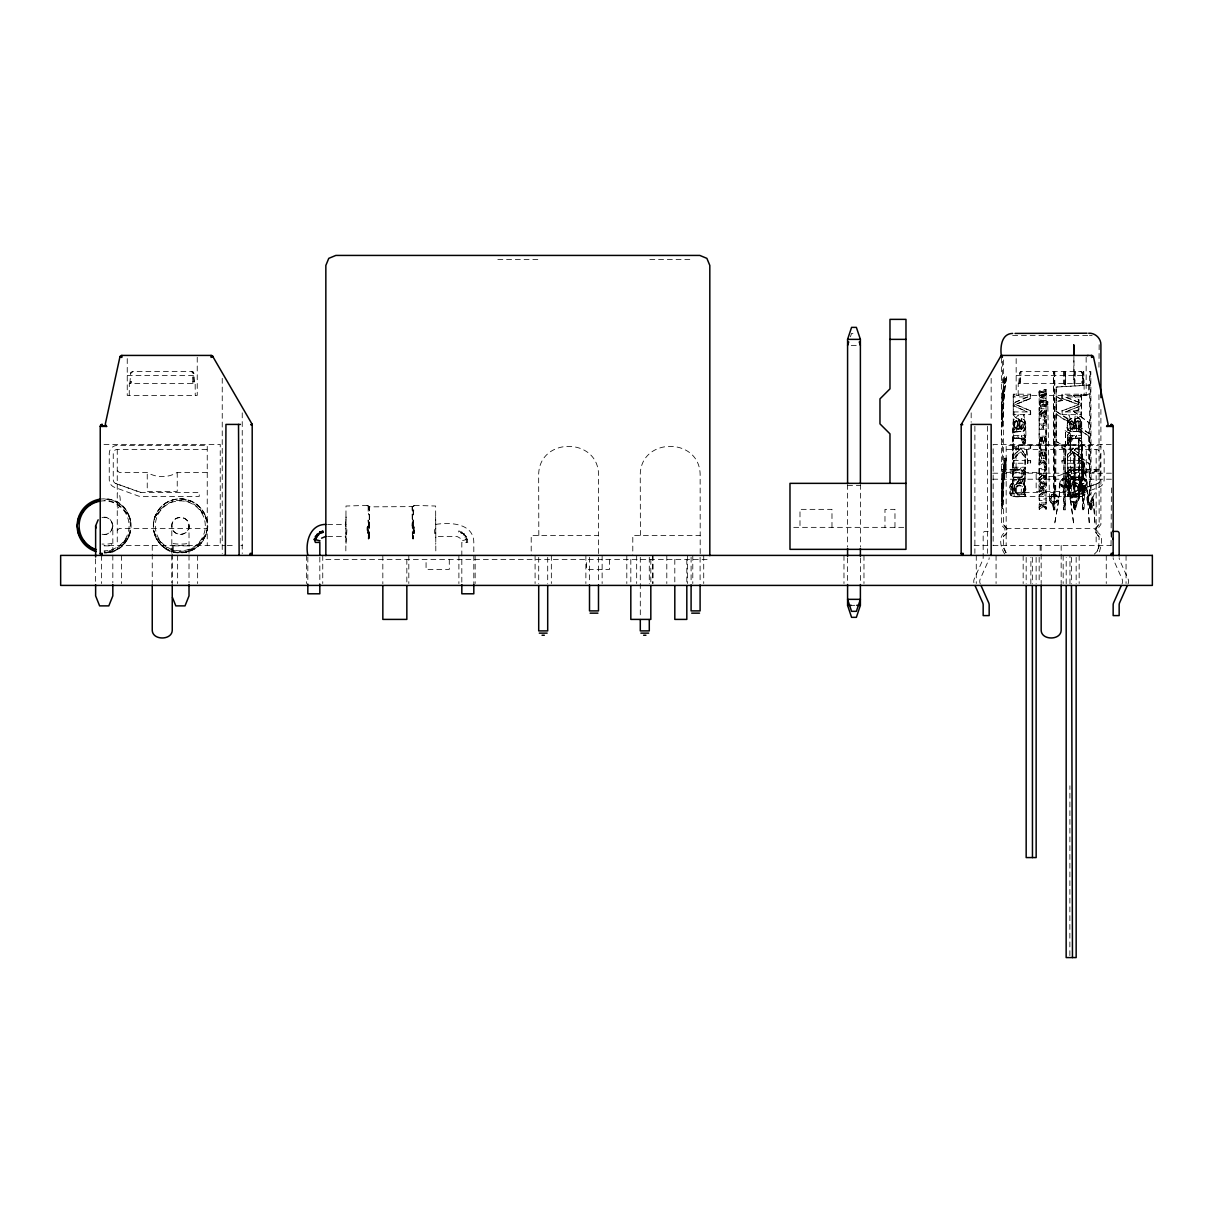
<?xml version="1.0" encoding="UTF-8"?>
<svg xmlns="http://www.w3.org/2000/svg" width="1213" height="1213" viewBox="0 0 1213 1213"><rect width="100%" height="100%" fill="white"/><g stroke="black" fill="none" stroke-linecap="round" stroke-linejoin="round"><path stroke-width="0.75" stroke-dasharray="5 3.75" d="M1003.212 397.348L1002.363 419.971L1001.362 419.971L1002.15 398.289L1004.516 376.606L1006.623 376.606L1003.758 393.482L1003.788 389.267L1005.713 376.606L1001.635 414.588L1001.362 501.591L1002.363 501.591L1003.212 478.968M1001.377 358.017L1001.362 419.971L1002.181 398.289L1004.576 376.606M1030.686 445.565L1030.686 448.204L1019.906 448.204L1025.076 454.481L1025.076 496.633L1017.085 496.648L1018.662 496.648L1021.134 494.025C1027.911 491.492 1021.467 482.107 1016.085 486.458C1011.445 491.811 1018.92 496.269 1024.015 494.267C1030.004 488.975 1020.937 478.559 1015.402 484.851L1015.342 494.025L1013.234 493.979L1013.264 394.195L1030.686 394.195L1030.686 398.425L1015.342 404.551L1030.686 398.425M1018.814 383.414L1019.496 373.422L1021.27 371.481L1080.495 371.421L1082.663 372.679L1083.512 383.414M1046.106 476.33C1047.41 482.077 1040.405 476.8 1042.786 479.044C1048.168 481.076 1045.651 472.221 1044.848 469.749L1039.177 469.749M1045.803 413.572L1043.893 414.406L1042.937 418.53C1037.782 406.552 1048.305 420.562 1046 408.766L1046.106 389.525L1046.106 509.035L1046 507.155L1043.135 504.32L1046 509.035L1041.421 504.32L1039.177 504.32M1064.089 479.635C1062.406 494.328 1072.277 480.742 1063.831 478.225L1063.831 448.886L1065.135 449.705L1065.135 478.225C1063.088 479.317 1073.126 483.896 1064.756 486.292C1055.249 485.185 1068.911 471.266 1064.756 486.292C1060.571 486.352 1060.541 479.499 1064.756 479.544M1070.533 499.938L1073.748 524.425L1070.533 499.938C1067.728 493.873 1073.626 481.334 1065.423 478.225L1065.423 430.66L1065.423 446.945L1064.089 448.886L1064.089 478.225C1056.023 481.091 1060.996 493.312 1058.858 499.407L1054.552 524.425L1058.858 499.407L1060.117 482.926M1066.197 583.802L1066.197 557.374M1069.866 955.677L1069.911 785.797M1069.972 583.908L1069.987 555.599M1056.129 396.135L1062.74 400.487L1056.129 396.135L1056.129 387.053L1082.542 385.552L1084.104 382.671L1083.755 371.481L1082.405 371.481L1082.405 382.747L1083.436 382.671L1083.436 371.481M1044.848 410.161L1044.878 412.481L1043.847 412.92L1043.119 411.814L1043.256 410.161L1044.969 410.161L1044.363 412.89L1043.271 411.814M1044.848 475.299L1044.878 477.634L1043.847 478.058L1043.256 475.299L1044.969 475.299L1043.802 478.089L1043.104 475.299M1069.26 482.926L1070.412 498.816L1070.579 433.89L1065.423 430.66M1074.748 495.495L1074.839 456.012L1073.641 455.209L1073.641 494.1C1082.769 498.073 1070.518 508.156 1071.792 496.981C1079.782 490.825 1077.462 505.154 1074.233 502.182L1074.839 509.824L1074.839 503.516L1076.871 502.349L1078.205 499.407A4.473 3.73 -89.9 0 0 1077.993 497.178L1074.839 494.1L1074.839 456.012L1075.309 494.1C1085.605 499.604 1070.169 503.729 1075.309 509.824L1073.641 509.824L1073.611 502.091M1030.838 583.908L1030.929 557.374M1054.794 371.481L1054.885 502.091L1053.566 502.121L1056.129 501.5L1057.524 498.816L1056.417 496.344L1053.43 495.511L1053.43 509.824L1054.87 509.824M1065.135 430.66L1070.184 433.89L1070.184 450.159L1078.979 455.754L1078.797 498.816L1079.858 482.319L1078.418 439.546L1078.418 455.754L1078.979 439.546L1082.572 442.26L1082.375 478.453L1079.858 482.319M1083.376 479.605L1083.436 462.365L1082.405 461.546L1082.405 478.225L1084.892 480.97L1085.332 483.502L1082.936 486.292L1080.404 483.593L1080.798 481.106L1082.936 479.544L1085.256 480.454L1086.075 482.926L1085.044 485.625L1082.815 486.246L1083.906 486.17L1082.936 486.292L1083.436 509.824L1083.042 487.626L1080.783 486.004L1079.813 482.926L1078.979 439.546M129.245 395.423L129.321 383.414L195.172 383.414L195.232 395.423M1018.162 395.423L1018.238 383.414L1084.088 383.414L1084.149 395.423M1042.361 404.687C1051.231 403.656 1039.708 406.749 1040.269 402.898L1046.106 400.563L1041.649 400.578L1039.177 396.954L1039.177 391.162L1046.106 389.525L1039.177 391.162L1039.056 485.215L1039.177 498.998L1046.106 498.998M1058.828 497.967L1055.674 494.313L1056.235 396.135M1078.721 497.967L1078.979 455.754M1111.047 545.41L1111.411 486.777M1004.849 554.098C1000.77 548.519 997.92 536.54 1005.046 532.355L1004.804 528.519L1001.665 525.365L1001.362 508.854L1002.438 483.547L1005.713 458.226L1003.758 475.102L1006.563 458.226L1004.516 458.226L1002.15 479.908L1001.362 501.591L1002.181 479.908L1004.576 458.226M1072.231 421.093L1070.018 422.276L1072.231 421.093C1070.548 413.891 1064.104 426.476 1068.016 429.796C1070.943 433.177 1076.128 430.767 1080.04 431.722L1081.435 435.573L1081.435 479.878L1073.035 479.878L1071.246 476.967L1071.61 470.219L1069.366 472.752L1070.427 476.739L1081.435 477.255L1076.007 477.255L1075.734 479.878L1070.67 479.635L1068.426 478.013L1067.47 474.965L1067.789 454.481L1073.596 448.204L1061.906 448.204L1061.906 445.565M1081.435 467.217L1067.455 467.217L1067.455 469.583L1069.851 469.583C1065.393 475.162 1065.059 488.475 1069.578 494.267L1067.455 494.267C1066.53 498.437 1085.18 498.937 1085.908 492.433C1086.59 489.279 1086.514 483.001 1081.814 483.441L1082.072 486.004C1085.984 486.246 1085.468 494.07 1081.465 493.979L1081.435 432.344L1077.978 431.585L1079.525 424.368L1078.554 421.078L1079.494 421.654C1083.285 429.22 1069.563 433.526 1073.914 421.275C1074.809 416.211 1082.572 417.697 1081.708 422.761L1081.465 493.979L1079.236 494.025L1078.509 496.648M1077.371 418.106L1074.794 419.486L1074.415 428.917L1078.524 427.81L1079.464 431.722C1082.345 433.996 1082.223 428.553 1079.282 429.068L1080.222 419.531L1077.796 418.03M1013.234 493.979L1012.355 493.812L1013.052 424.398L1015.296 429.068C1009.171 412.951 1024.515 416.347 1021.058 431.54C1030.55 432.905 1024.272 410.813 1019.42 422.094L1020.391 428.902C1026.365 430.479 1024.606 417.681 1019.42 422.094L1020.391 428.902L1022.741 428.674M1019.678 482.941L1014.69 484.836L1015.342 494.025L1012.355 493.812L1013.037 422.761L1013.765 419.531L1016.539 418.03L1015.781 418.106L1018.298 414.649L1019.42 422.094L1018.177 419.107L1015.842 418.03L1013.264 414.649L1013.264 394.195M1068.107 420.866C1065.666 427.128 1068.289 433.193 1075.127 431.54M1078.524 431.585L1081.435 432.344L1081.435 394.195L1061.906 394.195L1061.906 398.425L1078.918 404.551L1061.906 410.873L1061.906 414.649L1081.435 414.649L1081.435 394.195M1082.557 493.812L1082.436 483.441L1082.557 493.812L1079.236 494.025L1079.145 484.851C1073.323 478.559 1062.406 488.248 1069.214 494.267C1080.237 498.786 1084.392 482.44 1071.322 486.246C1064.544 492.539 1075.886 498.058 1078.918 491.341A4.17 3.442 90 0 0 1078.994 488.809L1077.508 486.458L1074.187 485.655C1075.067 477.71 1086.151 489.734 1079.813 494.025M1016.373 493.615L1016.524 486.155M1001.362 427.234L1002.469 401.912L1005.456 376.606L1003.09 399.229L1002.363 427.234L1001.362 427.234L1001.362 439.622L1002.378 439.622L1002.378 464.412L1001.377 464.412M1046.106 411.192L1045.197 414.042M1071.458 438.788L1070.124 439.591L1071.003 438.939L1070.518 443.018L1067.91 443.928L1068.031 439.106L1069.608 437.938L1072.914 438.302L1070.124 439.591L1070.124 443.018L1073.444 438.257L1081.435 438.181L1072.125 438.409M1082.709 486.004C1085.635 487.717 1082.496 493.524 1083.179 493.494L1083.361 486.277L1082.072 486.004M1075.613 418.682C1075.446 430.13 1066.424 433.162 1070.594 421.624M1073.899 357.213L1073.641 383.308L1074.839 383.232L1074.839 371.481M1067.789 494.267L1067.789 496.633L1068.426 478.013L1070.275 479.635L1077.493 479.878M345.826 537.738L345.993 516.556C346.933 519.422 343.855 526.669 347.07 527.397L345.993 544.258L345.826 543.136M1087.03 497.421C1094.505 485.685 1094.308 507.11 1091.124 509.824L1089.486 509.824L1089.911 502.182C1087.015 504.244 1087.303 490.022 1092.488 497.421C1092.928 506.761 1085.362 498.225 1090.32 494.1L1090.275 371.481M1069.578 419.546C1068.517 443.261 1066.106 421.32 1068.971 414.649L1070.306 419.091L1067.273 423.504M1042.331 478.301L1039.177 480.121L1040.163 482.562C1035.235 487.353 1046.182 491.72 1046.243 485.124L1046.106 416.468L1044.848 416.468L1044.848 418.53L1039.177 418.53M1042.331 413.163L1040.815 413.951L1041.057 418.53L1042.361 412.602L1041.436 413.557L1044.029 414.406L1044.848 418.53M1013.264 467.217L1025.607 467.217L1025.607 469.583L1023.211 469.583L1025.364 474.965L1024.136 485.549L1025.288 490.765L1023.469 494.267L1025.607 494.267L1025.607 496.633C1020.815 495.465 1009.762 499.923 1009.55 491.553C1009.398 488.839 1008.989 483.032 1013.219 483.441L1011.475 489.885L1013.128 493.812M1069.017 479.029L1068.911 470.098L1068.046 477.952L1069.487 469.583L1070.912 470.462L1081.435 469.84L1072.595 469.931L1069.745 472.721A4.003 3.715 89.9 0 0 1069.881 475.481C1071.458 478.968 1075.901 475.208 1075.734 479.878M1071.792 486.216L1071.352 493.357L1070.002 491.887A3.973 3.669 89.5 0 1 1069.563 489.066L1071.155 486.595L1074.657 485.655M1042.361 477.74L1040.769 479.211L1040.163 482.562C1045.257 478.498 1049.169 488.46 1042.619 488.536L1041.436 490.84L1039.92 487.444L1042.786 488.536M1087.621 498.816L1088.395 495.708L1090.275 494.1M1065.044 463.245L1066.06 448.204L1065.044 463.245L1061.906 463.245L1061.906 460.622L1065.044 460.622M1021.589 496.633L1025.607 496.633L1024.015 494.267L1024.682 485.564L1024.788 493.312M412.071 525.957L412.39 521.969M412.405 525.957L412.723 521.969L412.723 527.534M1017.237 421.472L1017.859 423.292L1016.646 428.72L1019.436 428.917L1017.677 421.214L1018.784 428.917L1016.646 428.72L1017.237 421.472C1012.233 419.44 1014.113 431.358 1019.436 428.917L1020.057 422.094M1064.756 486.292L1065.317 479.605L1065.439 486.216L1064.059 486.216M1070.412 498.816L1071.473 495.708L1074.096 494.1L1074.096 455.209L1070.579 450.159L1070.184 433.89M99.421 499.256A27.004 27.004 0 0 1 131.004 523.5A27.004 27.004 0 0 1 104.121 552.84C138.252 553.583 139.859 498.285 104.121 498.846L113.355 500.484L121.467 505.169L127.501 512.356L130.549 520.726L129.275 516.814L123.665 509.445M199.857 509.445L205.467 516.814C206.923 522.939 207.044 520.195 205.437 515.98C203.905 512.235 201.601 508.854 198.674 506.064C191.73 499.604 181.404 497.254 172.352 500.044C154.096 504.911 147.076 530.233 160.207 543.758C173.398 560.163 202.905 552.612 206.635 531.855L204.406 536.646L199.357 542.817M159.206 542.681C177.962 568.73 221.236 539.573 203.693 512.356C196.688 499.726 179.19 495.04 166.803 502.47C161.602 505.578 157.463 510.355 155.173 515.98C153.566 520.195 153.687 522.939 155.158 516.814L160.768 509.445M1053.475 494.1L1052.035 494.57L1053.475 494.1L1053.475 371.481L1054.112 495.435C1049.867 495.374 1049.897 502.243 1054.112 502.182L1054.173 495.435L1054.794 509.824L1054.87 503.516L1058.691 500.15M1078.751 499.407L1080.07 484.563M465.898 539.709L466.201 536.404L458.923 530.809L458.514 532.31L464.291 533.917L467.809 542.408L461.819 542.408L461.819 584.621M1016.085 486.458L1019.633 485.655L1018.253 483.047L1017.965 485.852L1015.539 488.809A4.17 2.866 -90 0 0 1015.584 491.356L1017.055 493.6L1019.451 494.222M1053.43 509.824L1053.43 503.516C1048.684 502.97 1048.047 495.617 1052.657 494.313L1049.654 497.421A4.958 4.958 0 0 0 1049.518 499.65C1050.579 504.077 1056.932 503.365 1053.945 509.824L1051.989 503.016L1050.579 501.894M1021.589 428.856L1022.802 421.624M1019.511 479.878L1024.03 478.635L1024.136 485.549L1024.03 478.635C1025.061 479.878 1016.115 480.181 1013.264 479.878L1013.264 435.573L1014.811 431.646L1024.015 431.009M1070.579 428.538L1071.852 428.886L1070.579 428.538L1070.715 431.464L1072.641 431.54L1073.702 422.094M1021.71 421.093L1021.983 418.485M413.284 521.863L413.481 520.028L413.284 538.951L413.148 520.028L412.951 527.503M435.816 537.738L435.649 516.556M1018.965 383.308C1018.996 384.369 1022.802 369.343 1019.86 372.33L1020.451 381.943M1068.35 493.312L1067.774 486.671L1069.593 484.745L1070.2 479.484L1081.435 479.878L1080.177 486.352L1080.798 490.416L1079.236 494.025L1081.314 496.572L1073.96 496.648M1076.067 503.289L1075.309 509.824L1077.387 502.364M1025.258 423.58L1024.424 419.956L1022.695 418.985L1023.999 414.649C1024.849 424.686 1027.836 435.892 1023.999 445.565L1020.891 438.363L1014.023 438.181L1014.023 435.573M1025.334 426.597L1024.5 429.872L1022.544 431.388L1025.076 435.573L1025.076 437.938M1070.518 443.018L1068.971 445.565C1066.803 439.622 1067.986 434.754 1067.91 443.928L1070.124 443.018M101.998 517.587C115.72 513.887 115.72 537.89 101.998 534.19M117.252 530.399L119.238 528.413L207.241 528.413M171.821 553.295L171.821 525.881C171.397 514.843 189.425 514.843 189.016 525.881L189.016 553.295M189.016 525.881A8.597 8.597 0 0 1 176.112 533.341A8.597 8.597 0 0 1 176.112 518.436A8.597 8.597 0 0 1 189.016 525.881C189.425 536.934 171.397 536.934 171.821 525.881M1096.158 470.417L1094.156 472.418L1066.151 472.418C1057.054 478.013 1045.272 478.013 1036.16 472.418L1006.168 472.418M1098.644 548.519L1099.16 536.798L1096.355 533.902M1099.16 546.108L1096.37 552.825M1070.427 428.295L1069.548 424.065L1070.943 421.654L1071.049 428.674L1070.048 428.295L1073.035 428.902L1075.446 414.649L1078.342 418.03L1081.435 414.649M1070.518 483.835L1071.322 486.246L1072.337 483.168L1074.597 482.941L1073.49 479.878L1073.035 483.108L1069.593 484.745L1068.941 478.635L1068.82 485.549L1068.426 478.013M1006.623 376.606L1003.454 401.912L1002.363 427.234L1004.485 391.314L1003.788 389.267M1006.623 458.226L1003.454 483.532L1002.363 508.854L1001.362 508.854L1002.469 483.532L1005.456 458.226L1003.09 480.848L1002.363 508.854L1004.485 472.918L1003.788 470.887M1022.908 479.484L1023.438 484.745L1022.271 483.835L1022.908 479.484L1013.264 479.878L1015.994 483.699L1018.95 479.878L1015.463 479.878M1045.242 400.563C1041.345 398.561 1036.129 403.58 1040.89 406.006L1041.436 408.766L1041.649 406.067L1046 406.082L1040.89 406.006L1039.177 408.766L1039.177 410.161L1042.194 410.161L1039.177 413.299L1039.177 425.475L1042.316 425.475L1042.316 428.204L1039.177 428.204L1039.177 436.164L1046.106 436.164L1044.969 437.559L1044.969 441.289L1046.106 441.289L1046 428.204L1043.301 428.204L1043.301 425.475L1046.106 425.475L1044.848 419.925L1039.177 419.925M435.649 544.258L435.816 543.136M1077.978 431.585L1076.462 431.555L1076.856 428.72L1078.008 428.053L1074.885 428.917C1073.93 426.203 1077.599 418.621 1078.918 421.654C1074.991 418.561 1074.87 427.143 1074.415 428.917L1075.112 419.107M1042.012 475.299L1039.177 478.453L1039.177 480.121L1041.027 479.09M1071.322 479.848L1071.792 477.194M1079.282 429.068L1081.678 424.398M413.148 537.935L412.951 538.951L412.951 533.311M1078.615 500.15L1081.268 486.58M1079.297 482.228L1080.601 479.332L1083.042 478.225L1083.042 461.546L1081.951 458.423L1081.951 442.26L1078.418 439.546M129.882 383.414L130.731 372.679L132.899 371.421L192.124 371.481L193.913 373.422L194.596 383.414M1068.865 483.517C1068.941 485.397 1065.348 489.506 1064.483 486.292L1065.454 486.17M1003.363 536.798L1003.591 535.919C1008.352 534.175 1008.321 526.867 1003.409 525.396L1003.363 359.852M1098.948 524.425L1095.673 527.928L1095.536 532.401M1042.194 410.161L1039.177 413.299L1040.117 410.161L1041.012 412.056L1039.177 413.299L1040.724 412.405M1044.848 419.925L1043.711 424.065L1045.227 421.972M1044.848 469.749L1043.711 473.904L1045.227 471.812M1019.527 450.023L1013.264 455.239L1019.527 450.023L1018.223 448.204L1018.95 445.565L1016.767 448.204L1014.023 445.565L1014.023 448.204M1075.309 371.481L1074.521 386.052L1073.854 357.577M367.691 527.412L368.161 525.836M368.494 525.836L367.069 527.397L367.069 533.417L368.494 531.931M1039.42 441.411L1040.542 437.559L1039.42 436.164L1039.42 441.411L1040.542 441.411L1040.329 437.559L1042.361 437.559L1042.361 441.032L1043.483 441.032L1043.483 437.559M1039.42 456.194L1040.542 452.328L1039.42 450.933L1039.42 456.194L1040.542 456.194L1040.329 452.328L1042.361 452.328L1042.361 455.8L1043.483 455.8L1043.483 452.328M369.237 537.738L368.919 538.845L368.919 533.28M1080.283 496.617C1086.651 496.905 1087.864 484.442 1081.814 483.441M367.691 533.402L368.161 531.931M1039.42 448.719L1040.542 445.247L1039.42 443.852L1039.42 448.719L1040.542 448.719L1040.329 445.247L1041.436 450.933L1040.329 448.719L1039.177 450.933L1046.106 450.933L1046.106 456.058L1044.969 456.058L1045.94 443.852L1044.332 437.559L1043.665 443.852L1041.558 437.559L1041.421 443.852L1040.936 437.559L1039.177 443.852L1046.046 443.852M1025.789 440.425L1024.651 443.928L1022.62 443.018L1022.847 440.046L1020.891 438.363M1022.62 443.018L1025.03 439.076L1023.651 437.938L1022.62 438.924L1014.023 438.181M1022.498 479.635L1021.27 483.365L1022.271 483.835M850.434 336.789L851.571 333.363L856.378 333.363M1082.39 486.216L1082.405 509.824L1084.104 509.824L1084.589 487.308L1083.436 487.626L1085.787 486.61L1087.045 482.926L1084.104 462.365L1082.572 458.423L1089.395 464.048L1081.951 458.423M1016.646 428.72L1018.056 424.717M466.262 542.408L467.399 539.3L461.819 532.022L458.514 532.31M1070.943 438.848L1072.156 435.573L1073.945 438.181L1076.628 435.573L1075.249 438.181L1077.356 438.181M1070.215 497.421L1071.504 495.222L1074.096 494.1M1069.062 484.275L1065.423 487.626L1065.423 509.824L1063.831 509.824L1063.801 486.216M1074.127 482.941L1073.02 485.731L1072.337 483.168L1074.597 482.941L1074.703 479.878L1081.435 479.878M1080.146 427.673L1081.086 422.761L1080.222 419.531L1081.344 426.172M1076.689 421.472L1075.946 423.292L1077.371 428.72L1075.734 424.717M1068.107 486.671L1068.471 485.776L1067.774 486.671M1099.372 551.854C1101.07 546.123 1104.027 536.404 1097.826 532.568L1097.613 528.959L1100.904 524.425L1100.904 407.143M1072.049 483.365L1073.49 479.878M1047.016 404.975L1046.637 401.791L1047.85 401.791M1095.172 529.687L1099.16 524.425L1098.948 392.011M1013.007 486.004C1009.671 486.261 1010.004 492.311 1012.355 493.812M1024.651 443.928L1025 443.109M1017.677 421.214C1010.186 423.216 1020.178 429.584 1015.539 431.646L1013.264 432.344L1013.264 429.629L1014.568 429.068M131.929 372.012L130.579 373.422L132.899 371.421M1070.67 470.993L1072.156 467.217L1072.595 469.931M1084.088 487.399L1086.181 484.305A4.958 3.472 90 0 0 1086.302 482.092L1083.436 478.225L1083.436 462.365L1086.757 480.97M1041.618 404.672L1042.695 404.687L1043.923 401.958L1046.106 401.958L1040.572 400.715L1041.649 400.578M1014.887 485.64L1014.038 490.416L1015.342 494.025M1017.464 483.077L1018.95 479.878L1019.026 482.941L1021.012 483.183L1019.026 482.941M1018.298 479.878L1017.389 477.255L1021.301 477.209L1013.264 477.255L1019.511 477.27L1020.618 479.878L1018.298 479.878L1019.511 477.27C1029.503 477.012 1020.012 464.897 1013.264 469.84L1019.511 469.84L1021.407 467.217L1022.498 470.462L1025.607 467.217M1043.453 488.475L1042.619 488.536L1043.711 490.84L1044.514 488.096L1046.106 492.205L1039.177 492.144L1040.709 488.005L1039.344 485.852L1039.92 483.062L1043.968 481.986L1046.137 485.124M1024.015 494.267L1024.363 493.524L1023.469 494.267M1039.177 458.59L1040.936 452.328L1041.436 458.59L1041.558 452.328L1043.711 458.59L1044.332 452.328L1046.106 460L1042.968 460C1049.381 465.489 1044.408 464.594 1041.421 460L1039.177 460L1039.177 458.59L1046.106 458.59M1016.206 492.736C1015.736 496.011 1025.546 492.342 1020.512 494.009M130.049 383.308C131.338 383.899 129.275 382.868 130.579 381.428L131.535 381.428L131.535 383.414M1018.404 418.682L1019.056 419.986L1018.829 419.107M1068.41 470.674L1067.137 474.965L1068.046 477.952L1067.652 472.024L1068.805 470.644M461.031 533.356L461.819 532.022M1039.177 478.453L1042.194 475.299L1039.177 475.299L1039.177 463.032L1041.224 460C1046.122 461.759 1033.37 465.17 1042.361 461.122M1073.111 496.633L1075.294 496.648L1078.19 492.736M1070.412 431.328L1067.789 435.573L1067.789 437.938M1087.045 497.436A4.958 3.366 -90 0 0 1086.939 499.635C1088.152 507.959 1095.263 497.679 1090.047 509.824L1089.911 502.182L1090.699 502.182M1039.177 507.368L1041.224 504.32C1046.122 506.109 1033.37 509.505 1042.361 505.457M1023.772 469.583L1025.804 473.54L1024.667 478.544M1025.03 439.076L1023.484 442.123L1025.182 443.928L1025.03 439.076L1025.546 439.819L1023.09 437.938L1025.607 437.938L1025.607 435.573L1013.264 435.573M1014.69 484.836L1013.264 489.142L1014.599 494.025M413.148 514.873L413.148 506.23L414.573 505.412M413.481 514.873L413.936 505.578M1079.525 496.648L1077.189 493.6L1074.384 494.222L1075.294 496.648L1077.008 496.648L1067.455 496.633L1069.214 494.267L1068.471 485.564M1097.704 550.763L1094.308 554.159M1042.361 412.602L1039.177 414.982L1041.027 413.951M1025.607 435.573L1023.651 437.938L1023.59 441.168L1021.407 435.573L1021.498 438.378M1074.293 450.023L1081.435 455.239L1074.293 450.023L1075.81 448.204L1081.435 448.204M1074.763 450.023L1076.31 448.204M1092.458 502.485L1091.609 503.304M192.943 381.943L192.124 371.481L193.534 372.33L193.913 373.422L192.943 373.422C193.595 375.545 193.746 384.051 194.444 383.308M1067.91 443.928L1069.699 441.881L1068.031 439.106L1069.623 441.365L1069.608 437.938L1067.455 435.573L1081.435 435.573M1073.126 451.933L1067.455 457.908L1073.126 451.933L1081.435 458.499L1072.686 451.933M1067.455 457.908L1067.455 454.481L1073.141 448.204M125.227 542.681L115.826 550.171L104.121 552.84C116.372 552.946 127.82 543.833 130.443 531.855L128.214 536.646L123.165 542.817M201.419 542.681C188.667 560.254 157.872 553.234 153.99 531.855L156.204 536.646L161.253 542.817M1021.725 477.194L1023.196 475.481A4.003 3.321 -89.9 0 0 1023.317 472.736L1021.771 470.219L1022.498 470.462M463.199 535.024L464.291 533.917M1014.023 458.499L1020.937 451.933L1025.607 457.908L1020.315 451.933L1013.264 458.499L1014.023 455.239M1021.134 494.025L1021.467 485.928M1072.868 494.328L1073.369 494.313M1021.877 493.357L1023.09 491.887A3.973 3.275 -89.6 0 0 1023.469 489.066L1021.513 486.079L1018.981 485.655M1082.405 478.225L1081.951 442.26M1090.821 503.289L1092.549 497.982L1090.32 494.1M1077.523 448.204L1080.828 445.565L1080.828 448.204M1072.08 485.928L1071.155 486.595M1079.631 426.476L1079.085 427.476M1068.426 439.076L1069.987 437.938L1067.455 437.938L1067.455 435.573M1022.165 428.674L1023.469 426.294L1022.893 421.942L1023.681 422.64L1021.103 421.093L1021.391 418.485L1022.695 418.985M368.358 506.291L369.571 506.852L369.252 538.845L369.237 506.852L412.723 506.609M1015.205 427.476L1014.75 426.476M1013.264 432.344L1021.058 431.54L1015.539 431.646M1039.42 464.837L1043.498 462.092L1046 464.7L1043.347 462.092L1039.177 464.837L1039.42 463.032M1046.106 502.925L1039.177 502.925L1039.177 509.172L1043.498 506.428L1045.242 508.171M1039.177 509.172L1043.498 506.428M1043.771 492.144L1039.177 494.934L1039.177 500.393L1046.106 500.393M1020.846 372.012L1021.816 371.421M1039.177 494.934L1043.62 492.144M117.312 508.035C121.224 508.793 121.224 492.023 117.312 492.781M1096.082 492.781C1092.185 492.023 1092.185 508.793 1096.082 508.035M1013.264 429.629L1015.296 429.068M464.867 537.177L466.201 536.404M1077.296 421.017L1076.356 421.563L1079.024 421.199M1064.089 478.225L1062.573 478.695L1063.301 478.422M207.241 472.418L177.234 472.418C168.122 478.013 156.356 478.013 147.243 472.418L119.238 472.418L117.252 470.417M1044.56 406.082L1040.087 405.749L1046.106 406.082M1084.983 494.661L1084.255 495.511M1041.118 400.624L1039.42 402.185L1040.208 405.673M1081.92 493.812L1083.179 493.494M1062.997 478.453L1060.147 481.531A4.958 4.867 -89.8 0 0 1060.01 483.76L1061.633 486.595L1064.089 487.626L1064.529 509.824M1027.426 396.909L1013.264 403.11L1027.911 396.909L1013.264 396.909M1046 393.255L1041.3 391.996L1046 390.965L1039.42 392.694L1039.42 391.162L1046.106 393.255L1039.42 395.423L1039.42 396.954C1060.223 401.094 1026.031 396.878 1046.106 394.938C1026.486 389.691 1055.462 393.907 1039.177 395.423M1013.219 483.441L1012.446 483.441C1007.867 486.595 1011.263 497.224 1013.355 496.572L1015.812 496.648M1082.936 479.544L1080.995 483.608L1083.573 486.292M1065.484 411.92L1081.435 405.627L1065.196 411.92L1081.435 411.92M1039.89 401.063L1040.784 400.715M1010.975 495.511L1009.974 493.615M1078.918 404.551L1061.906 410.873M1071.898 418.485L1069.608 419.395L1071.488 418.485L1071.807 421.093M1097.522 483.562L1072.519 492.417L1097.522 483.562A4.003 4.003 0 0 0 1100.161 479.817L1100.161 453.419A4.003 4.003 0 0 0 1096.158 449.416L1006.168 449.416M1076.735 486.034L1077.523 486.155L1077.705 493.615M1072.095 470.128L1081.435 469.84M1053.491 495.511C1042.907 503.82 1065.363 503.607 1054.688 495.495M413.481 506.23L412.071 506.852L412.39 538.845L412.405 506.852M1083.361 383.308C1081.951 383.839 1084.164 382.883 1082.83 381.428L1081.86 381.428L1081.86 383.414M1020.345 371.906L1020.77 371.633M1073.444 492.296L1072.519 492.417M1085.544 479.848L1086.484 480.287M1065.135 487.626L1065.954 487.399L1065.135 487.626L1065.135 509.824M1054.794 503.516L1057.145 502.349L1058.706 499.407A4.473 4.412 -89.8 0 0 1058.449 497.178L1054.794 494.1L1055.674 494.313M1022.559 476.967L1020.406 477.24M467.399 539.3L461.607 540.846L460.061 538.163L457.362 536.616L435.816 536.404M1039.42 395.423L1046.106 397.197L1041.224 396.151L1046 394.938M192.564 372.012L191.578 371.421M1073.232 410.995L1089.395 423.019L1073.232 410.995L1078.979 409.933L1078.979 399.911L1073.429 395.665L1078.979 399.911M1074.233 495.435L1074.703 495.435C1070.791 495.556 1070.806 502.076 1074.703 502.182M1073.687 410.995L1078.979 409.933M1089.911 502.182L1091.836 498.816L1089.486 494.1L1089.486 371.481L1090.836 371.481L1091.124 494.1M130.701 521.165L129.23 516.708L124.408 510.385A25.518 25.518 0 0 0 104.121 500.332M153.717 530.536L155.188 534.994L160.768 542.241A25.518 25.518 0 0 0 199.857 542.241L205.422 534.994L206.892 530.536M206.892 521.165L205.422 516.708L200.6 510.385A25.518 25.518 0 0 0 160.01 510.385L155.188 516.708L153.717 521.165M1041.77 401.973L1040.981 402.125L1042.862 401.958L1040.769 402.352L1040.724 404.323L1046.106 404.672M1072.55 438.409L1072.989 438.257M1015.251 421.199L1016.191 421.047M1042.589 487.08L1044.499 486.428L1044.681 483.987L1040.587 484.032L1040.451 486.049L1042.755 487.08L1044.969 485.822L1044.272 483.729C1034.765 480.97 1046.576 493.934 1042.574 483.259L1042.589 487.08L1041.694 486.989M1088.956 494.328L1089.759 494.313L1089.395 433.875L1056.129 411.343L1056.129 401.442L1062.512 400.487M1062.74 400.487L1056.129 401.442M1054.112 502.182L1055.007 502.061M1012.552 483.532L1011.126 483.82M435.649 533.341L434.572 533.417L434.572 527.397L435.649 527.473M1044.378 462.972L1046.106 462.82L1043.135 460L1044.848 468.354L1039.177 468.354M1044.226 507.292L1043.347 506.428L1046.106 507.155L1042.968 504.32L1046.106 504.32L1046 495.04L1041.436 495.04L1046 492.205L1041.618 495.04L1039.42 494.934L1039.42 496.344M1011.248 486.807L1012.082 486.731L1012.597 493.736L1011.839 493.494M1083.042 371.481L1082.542 385.552L1089.395 385.052L1056.129 387.053M412.39 527.534L413.284 527.503M368.358 533.311L369.252 533.28M1073.884 395.665L1089.395 394.71L1073.429 395.665M1016.661 420.866L1015.721 420.926L1017.161 420.911M1075.309 383.232L1074.096 383.308L1074.096 371.481M1063.831 371.481L1063.831 383.869L1065.423 383.793L1065.423 371.481L1065.651 386.553L1064.089 383.869L1064.089 371.481M1065.423 383.793L1063.831 383.869M1065.423 478.225L1068.153 479.848M1078.964 496.648L1080.707 496.572M1076.81 477.255L1074.309 477.27M1013.264 469.84L1021.831 470.128L1020.937 469.962M1084.058 483.82L1082.633 483.532M1020.451 496.633L1018.662 496.648L1017.055 493.6L1014.841 496.648L1019.587 496.648L1016.539 496.648M1041.831 400.578L1046.106 400.563L1042.786 400.563M1015.584 469.856L1019.511 469.84M1016.312 477.24L1013.264 477.255L1015.433 477.24M1042.695 404.687L1044.408 404.672M1017.707 431.54L1021.058 431.54M1078.645 438.181L1081.435 438.181M497.83 259.43L537.829 259.43M649.819 259.43L689.818 259.43M1012.658 335.425L1089.653 335.425M851.238 345.371L856.727 345.371M193.064 371.906L192.624 371.633M127.244 375.423L197.234 375.423M1016.16 375.423L1086.151 375.423M193.913 381.428L192.943 381.428L192.943 383.414M1019.496 381.428L1020.451 381.428L1020.451 383.414M1083.436 382.671L1082.405 382.747M1001.377 382.792L1002.378 382.792L1002.378 358.017M1081.435 396.909L1064.923 396.909L1080.828 403.11L1065.196 396.909M1061.906 398.425L1078.372 404.551M1046.637 403.838L1047.85 403.838M1013.264 411.92L1027.654 411.92L1013.264 405.627L1027.168 411.92M1039.177 408.766L1046.106 408.766L1046 421.972L1044.969 421.972L1044.969 416.468M1015.342 404.551L1030.686 410.873L1030.686 414.649L1013.264 414.649M1056.129 411.343L1074.521 422.609L1089.395 433.875M1056.129 414.179L1074.521 425.384L1089.395 436.589L1056.129 414.179L1056.129 441.396L1065.135 446.945M1039.177 424.065L1046.106 424.065M1019.815 425.52L1021.012 428.902M1073.702 425.52L1072.595 428.902L1071.291 428.841L1072.641 431.54L1076.977 431.555M1013.325 426.172L1014.523 419.531L1014.584 427.673M1039.177 429.599L1046.106 429.599M1046.106 441.289L1044.969 437.559L1043.332 437.559L1043.332 441.032M1013.264 438.181L1019.193 438.181L1016.191 438.181L1018.708 438.181L1017.525 435.573L1019.845 438.181M1056.129 441.396L1065.423 446.945M104 444.413L220.235 444.413L220.235 545.41L104 545.41M1111.275 444.413L993.159 444.413L993.159 545.41M1013.264 448.204L1018.223 448.204M1063.831 448.886L1065.135 449.705M140.875 492.417L115.872 483.562A4.003 4.003 0 0 1 113.249 479.817L113.249 453.419A4.003 4.003 0 0 1 117.252 449.416L207.241 449.416M1046.106 456.058L1044.969 452.328L1043.332 452.328L1043.332 455.8M1025.607 457.908L1025.076 454.481L1025.076 469.583M1067.455 454.481L1067.789 469.583M1073.641 455.209L1075.309 456.012L1070.579 450.159M1013.264 460.622L1025.607 460.622L1025.607 463.245L1013.264 463.245M1027.563 460.622L1030.686 460.622L1030.686 463.245L1027.563 463.245L1026.653 448.204L1027.563 463.245M1081.435 460.622L1067.455 460.622L1067.455 463.245L1081.435 463.245M1082.405 461.546L1084.104 462.365L1084.104 478.225L1086.135 479.666M1043.498 462.092L1046.106 464.7M1044.848 466.308L1046.106 466.308L1046 471.812L1044.969 471.812L1044.969 466.308L1044.848 468.354M1017.237 469.84L1014.023 469.84L1014.023 467.217M1001.165 471.205L1017.161 471.205M1085.15 471.205L1101.161 471.205M992.734 473.206L1111.457 473.206M1039.177 473.904L1046.106 473.904M1078.964 477.24L1081.435 477.255L1076.007 477.255M992.734 479.211L1111.457 479.211M1013.264 479.878L1014.023 477.255M847.584 485.352L860.381 485.352M1080.768 486.352L1079.706 484.836M1024.56 485.776L1025.303 486.671M1079.282 482.213A4.473 3.669 -90 0 0 1079.479 484.563L1081.192 487.05L1083.042 487.626M1039.177 490.84L1046.106 490.84M140.405 492.387L199.235 492.417L199.235 496.405L140.875 496.405A8.006 8.006 0 0 1 138.146 495.935L114.507 487.323A8.006 8.006 0 0 1 109.246 479.817L109.246 453.419A8.006 8.006 0 0 1 117.252 445.414L207.241 445.414L207.241 545.41M1072.989 492.387L1014.159 492.417L1014.159 496.405L1072.519 496.405A8.006 8.006 0 0 0 1075.264 495.935L1098.887 487.323A8.006 8.006 0 0 0 1104.148 479.817L1104.148 453.419A8.006 8.006 0 0 0 1096.158 445.414L1006.168 445.414L1006.168 545.41M1011.415 493.009L1012.218 493.009M1084.862 493.615L1084.407 494.495M1067.455 496.633L1071.807 496.633M1070.23 497.421A4.958 4.564 -89.9 0 0 1070.093 499.65C1071.185 504.077 1077.265 503.531 1074.506 509.824M367.403 505.412L345.993 506.033L345.826 553.416M414.24 505.412L435.649 506.033L435.816 553.416M327.646 524.41L345.826 524.41M435.816 524.41C449.811 522.06 473.616 523.091 473.813 542.408L473.813 584.621M793.727 527.352L905.975 527.352M1006.168 528.413L1094.156 528.413L1096.158 530.399M988.216 531.4L985.168 531.4A2.001 2.001 0 0 0 983.167 533.402L983.167 557.722A6.004 6.004 0 0 1 982.651 560.179L974.251 578.95A6.004 6.004 0 0 0 974.251 583.847M598.6 553.583L598.6 535.403L531.203 535.403L531.203 555.402M700.189 553.583L700.189 535.403L632.792 535.403L632.792 555.402M327.646 536.404L345.826 536.404M222.237 545.41L225.163 545.41M227.24 545.41L234.822 545.41M240.887 545.41L242.236 545.41M974.1 545.41L988.231 545.41M993.022 545.41L1111.275 545.41M104.227 545.88L111.672 545.88L111.672 543.424A8.597 1.349 0 0 1 101.998 544.061M325.842 559.405L709.817 559.405M851.238 605.348L854.892 605.348M1075.249 438.181L1080.828 438.181L1080.828 435.573M1075.294 496.648L1077.644 496.648M1078.782 469.856L1074.309 469.84M1075.855 469.84L1080.828 469.84L1080.828 467.217M1022.635 486.595L1022.134 486.246M1024.166 470.644L1025.425 472.024L1025.061 477.952L1024.727 470.674M368.358 527.503L369.252 527.534M412.39 533.28L413.284 533.311M1077.932 420.926L1078.615 428.007M1111.669 537.48L1111.047 531.4M1089.395 335.228L1092.125 335.546M1081.117 371.633L1082.83 373.422L1081.86 373.422L1081.041 371.481L1081.769 371.739M130.701 530.536L129.23 534.994L123.665 542.241A25.518 25.518 0 0 1 104.121 551.369M1072.899 494.009L1071.989 493.721M1087.636 501.894L1090.275 503.516L1090.563 509.824L1089.79 503.319M1012.749 496.253L1014.113 496.572M1079.858 429.068L1081.435 429.629M1080.495 371.421L1081.48 372.012M1064.089 487.626L1061.405 486.186L1060.253 484.063M1085.62 485.852L1085.195 486.504M367.069 505.412L368.494 506.23L368.494 514.873M1074.096 503.516L1070.791 500.757M1020.391 483.108L1021.27 483.365L1019.997 479.878M1043.438 483.35L1044.211 483.593M367.691 505.578L369.252 506.609M115.872 483.562L139.95 492.296M1071.079 401.73L1067.152 400.169M1022.347 439.212L1023.181 439.561M1030.686 410.873L1016.054 404.551M1041.057 410.161L1041.997 410.555M1051.868 502.955L1053.945 509.824M1023.196 443.018L1025.182 443.928M1021.012 469.931L1023.09 471.023M1077.508 486.458L1078.236 486.868L1076.113 485.852L1075.795 483.047M1070.184 450.159L1078.418 455.754M1069.578 494.267L1068.698 493.524L1069.214 494.267M1067.455 467.217L1069.487 469.583M1020.542 448.204L1025.607 454.481M1006.093 552.688L1003.166 546.108M1005.941 552.825L1003.682 548.519L1003.166 536.798L1006.699 533.204L1007.002 528.823L1003.363 524.425M1017.555 448.204L1018.89 450.023M1024.485 439.076L1025.364 441.32M1067.819 479.863L1068.623 481.288A4.473 4.17 -89.9 0 1 1068.865 483.517M1088.486 502.061L1086.575 485.336M1067.849 443.109L1068.259 443.928M1098.948 536.798L1095.233 531.537M413.481 531.931L413.936 533.402M413.148 531.931L414.573 533.417L414.573 527.397L413.148 525.836M412.405 537.738L412.723 538.845L412.723 533.28M413.481 525.836L413.936 527.412M368.161 537.935L368.358 538.951L368.161 520.028L368.358 521.863M1072.595 477.24L1073.035 479.878M1070.2 479.484L1070.912 483.835L1070.67 479.635M1042.179 437.559L1042.558 441.032M1042.179 452.328L1042.558 455.8M1044.848 437.559L1045.227 441.289M1044.848 452.328L1045.227 456.058M1086.954 481.788L1088.061 496.39M369.252 521.969L369.571 525.957M369.237 525.957L368.919 521.969L368.919 527.534M1087.697 499.938L1089.35 524.425L1087.894 500.757M1093.383 499.65L1095.005 524.425L1093.429 498.816M1024.5 478.013L1024.788 486.671M1049.412 498.816L1047.774 401.791L1047.85 402.928L1046.728 402.928L1046.728 401.791M1021.922 470.462L1021.968 476.967M1079.782 485.64L1079.828 493.251M1054.4 371.481L1054.87 494.1M1071.397 557.374L1071.458 583.908M640.403 535.403L640.252 475.617C639.721 436.635 700.674 436.635 700.144 475.617L700.189 535.403M538.815 535.403L538.663 475.617C538.132 436.635 599.086 436.635 598.555 475.617L598.6 535.403M1067.44 425.536L1067.455 441.32M1032.339 557.374L1032.339 583.908M1126.058 555.402L1126.058 583.529M1106.256 555.402L1106.256 583.529M1099.16 344.719L1098.948 369.313M1096.158 449.416L1096.158 545.41M1091.124 503.516L1091.124 509.824M1089.486 503.516L1089.486 509.824M1088.637 385.052L1088.637 394.71M1088.637 423.019L1088.637 433.875M1088.637 436.589L1088.637 464.048M1086.151 357.244L1086.151 395.423L1016.16 395.423L1016.16 357.244M1086.257 473.206L1086.257 447.218L1084.255 445.216L1017.54 445.277L1016.069 447.218L1016.069 473.206M1082.405 487.626L1082.405 509.824M1080.828 394.195L1080.828 396.909M1080.828 403.11L1080.828 405.627M1080.828 411.92L1080.828 414.649M1080.828 429.629L1080.828 432.344M1080.828 455.239L1080.828 458.499M1080.828 460.622L1080.828 463.245M1080.828 477.255L1080.828 479.878M1079.161 555.402L1079.161 583.529M1078.418 399.911L1078.418 409.933M1076.158 557.374L1076.158 583.802M1073.641 503.516L1073.641 509.824M1066.151 472.418L1066.151 491.417L1036.16 491.417L1036.16 472.418M1065.135 371.481L1065.135 383.793M1064.771 460.622L1064.771 463.245M1063.831 487.626L1063.831 509.824M1063.164 555.402L1063.164 583.529M1062.133 394.195L1062.133 398.425M1062.133 410.873L1062.133 414.649M1062.133 445.565L1062.133 448.204M1062.133 460.622L1062.133 463.245M1061.163 545.41L1061.163 583.529M1056.235 387.053L1056.235 441.396M1047.774 403.838L1047.85 404.975L1046.728 404.975L1046.728 403.838M1043.453 425.475L1043.453 428.204M1041.163 545.41L1041.163 583.529M1040.163 545.41L1040.163 553.735M1039.42 408.766L1039.42 410.161M1039.42 413.299L1039.42 414.982M1039.42 418.53L1039.42 419.925M1039.42 424.065L1039.42 425.475M1039.42 428.204L1039.42 429.599M1039.42 458.59L1039.42 460M1039.42 468.354L1039.42 469.749M1039.42 473.904L1039.42 475.299M1039.42 478.453L1039.42 480.121M1039.42 490.84L1039.42 492.144M1039.42 498.998L1039.42 500.393M1039.42 502.925L1039.42 504.32M1039.42 507.368L1039.42 509.172M1039.162 557.283L1039.162 583.529M1036.129 557.374L1036.129 583.817M1030.262 394.195L1030.262 398.425M1030.262 410.873L1030.262 414.649M1030.262 445.565L1030.262 448.204M1030.262 460.622L1030.262 463.245M1028.048 460.622L1028.048 463.245M1026.168 557.374L1026.168 583.817M1025.076 494.267L1025.076 496.633M1023.165 555.402L1023.165 583.529M1014.023 394.195L1014.023 396.909M1014.023 403.11L1014.023 405.627M1014.023 411.92L1014.023 414.649M1014.023 429.629L1014.023 432.344M1014.023 460.622L1014.023 463.245M996.07 555.402L996.07 583.529M991.157 378.304L991.157 421.487M987.443 426.279L987.443 553.401M976.268 555.402L976.268 583.529M974.888 426.279L974.888 553.401M971.173 412.845L971.173 422.321M894.967 527.352L894.967 509.354L884.974 509.354L884.974 527.352M863.974 555.402L863.974 583.529M860.381 484.427L860.381 546.942M860.381 557.904L860.381 584.621M847.584 484.427L847.584 546.942M847.584 557.904L847.584 584.621M843.975 555.402L843.975 583.529M831.982 527.352L831.982 509.354L799.989 509.354L799.989 527.352M703.722 555.402L703.722 583.529M700.098 557.252L700.098 583.15M692.79 555.402L692.79 583.529M691.092 557.252L691.092 583.15M687.468 555.402L687.468 583.529M686.816 559.405L686.816 583.771M674.807 559.405L674.807 583.771M666.801 555.402L666.801 583.529M652.928 555.402L652.928 583.529M652.791 555.402L652.791 583.529M650.82 559.405L650.82 583.771M649.289 557.298L649.289 583.711M640.297 557.298L640.297 617.69M636.673 555.402L636.673 583.529M630.821 559.405L630.821 583.771M626.803 555.402L626.803 583.529M609.593 559.405L609.593 569.397L586.379 569.397L586.379 559.405M602.133 555.402L602.133 583.529M598.494 557.252L598.494 583.15M589.503 557.252L589.503 583.15M585.879 555.402L585.879 583.529M551.339 555.402L551.339 583.529M547.7 557.298L547.7 583.711M538.708 557.298L538.708 583.711M535.085 555.402L535.085 583.529M475.147 555.402L475.147 583.529M458.893 555.402L458.893 583.529M449.28 559.405L449.28 569.397L426.066 569.397L426.066 559.405M414.24 527.397L414.24 533.417M408.811 555.402L408.811 583.529M406.84 559.405L406.84 583.771M382.823 555.402L382.838 583.771M368.691 527.503L368.494 520.028L368.691 538.951L368.691 533.311M368.161 506.23L368.161 514.873M367.403 527.397L367.403 533.417M322.749 555.402L322.749 583.529M319.823 557.085L319.823 584.621M307.829 557.085L307.829 584.621M306.495 555.402L306.495 583.529M242.236 412.845L242.236 553.537M222.237 378.304L222.237 553.537M197.643 555.402L197.643 583.529M197.234 357.244L197.234 395.423L127.244 395.423L127.244 357.244M189.016 555.145L189.016 582.922M177.644 555.402L177.644 583.529M177.234 472.418L177.234 491.417L147.243 491.417L147.243 472.418M173.247 545.41L173.247 553.735M172.246 545.41L172.246 583.529M171.821 555.145L171.821 582.922M152.247 545.41L152.247 583.529M121.452 555.402L121.452 583.529M117.252 449.416L117.252 545.41M104.227 517.284A8.597 8.597 0 0 1 112.824 525.881L112.824 553.295M112.824 555.145L112.824 582.922M101.452 555.402L101.452 583.529M95.63 558.844L95.63 582.922M1122.055 583.847A6.004 6.004 0 0 0 1122.055 578.95L1113.67 560.179A6.004 6.004 0 0 1 1113.155 557.722M1128.06 583.847A6.004 6.004 0 0 0 1128.06 578.95L1119.675 560.179A6.004 6.004 0 0 1 1119.159 557.722M980.256 583.847A6.004 6.004 0 0 1 980.256 578.95L988.64 560.179A6.004 6.004 0 0 0 989.171 557.722M112.824 525.881A8.597 8.597 0 0 1 104.227 534.493M100.209 501.151A25.003 25.003 0 0 1 129.033 523.88A25.003 25.003 0 0 1 104.121 550.838M1003.287 391.056L1003.09 399.229L1003.454 389.449L1002.181 398.289L1003.287 391.056M1024.727 420.38L1023.939 430.615L1025.03 429.872L1024.727 420.38M1019.102 419.486L1019.436 428.917L1019.102 419.486M1066.909 480.454L1065.833 479.832L1066.909 480.454M1001.756 469.795L1016.888 470.219L1015.16 469.219L1001.756 469.795M1085.741 469.795L1100.888 470.219L1099.16 469.219L1085.741 469.795M1040.375 482.562C1038.813 483.487 1044.878 480.378 1040.375 482.562M1076.659 496.344L1075.582 495.708L1076.659 496.344M1022.984 401.351L1025.652 400.169L1021.68 401.776L1022.984 401.351M1085.256 480.454L1084.21 479.832L1085.256 480.454M187.863 545.88L172.974 545.88L172.974 543.424A8.597 1.349 0 0 0 187.863 543.424L187.863 545.88M1073.02 477.24L1072.14 477.209L1073.02 477.24M1082.163 372.012L1082.163 372.012M1056.417 496.344L1055.416 495.708L1056.478 496.451M1046.106 509.035L1045.272 508.262L1046 509.035M165.104 548.155A27.004 27.004 0 0 0 207.226 527.867A27.004 27.004 0 0 0 168.592 501.53A27.004 27.004 0 0 0 165.104 548.155M167.803 547.503A25.003 25.003 0 0 0 205.3 525.851A25.003 25.003 0 0 0 167.803 504.199A25.003 25.003 0 0 0 167.803 547.503"/><path stroke-width="1.5" d="M961.166 553.401L963.167 553.401L962.652 555.342A2.001 2.001 0 0 1 961.166 553.401L961.196 424.611L1000.907 356M1066.197 585.697L1066.151 957.573L1076.158 957.573L1076.158 585.697M1001.392 356.349C1000.103 347.782 1001.074 333.651 1012.658 333.423M251.955 423.959L252.168 424.959L250.682 424.702L251.955 423.959L212.502 356M77.799 519.846L77.875 520.756L78.966 516.814L83.818 510.385A25.518 25.518 0 0 1 100.224 500.635M95.63 556.994L95.63 525.881L98.147 519.801M962.349 554.947L963.167 554.402L962.652 555.342M1111.972 424.868L1111.153 424.489L1111.972 424.868L1111.153 425.414L1112.154 424.686A2.001 2.001 0 0 1 1113.155 426.415L1113.155 555.888M323.128 532.31L319.823 532.022L320.596 533.356L323.128 532.31L322.719 530.809L315.441 536.404L315.729 539.709L317.336 533.917L318.443 535.024L314.243 539.3L315.38 542.408L319.823 542.408L319.823 555.251M211.077 355.424L211.077 357.426L212.821 356.425A2.001 2.001 0 0 0 211.077 355.424L121.861 355.424A2.001 2.001 0 0 0 119.905 357.001L105.243 424.414L106.244 425.657M847.584 482.895L847.584 339.367L851.571 327.374L856.378 327.374L860.381 339.367L860.381 482.895M847.584 345.371L848.721 341.945M860.381 584.621L860.381 605.348L856.378 617.341L851.571 617.341L847.584 605.348L847.584 584.621M1121.297 585.561L1113.67 602.634A6.004 6.004 0 0 0 1113.155 605.075L1113.155 615.598L1119.159 615.598L1119.159 605.075A6.004 6.004 0 0 1 1119.675 602.634L1127.302 585.561M318.443 535.024L319.823 532.022M80.331 515.586L81.605 512.841M251.046 554.947L250.227 554.402C252.547 555.63 248.877 555.751 250.227 553.401L252.228 553.401L252.198 424.611M1107.166 425.657L1108.151 424.414L1093.504 357.001A2.001 2.001 0 0 0 1091.548 355.424L1002.317 355.424A2.001 2.001 0 0 0 1000.589 356.425L1002.317 357.426L1002.317 355.424M82.59 511.719L84.576 509.445M100.239 553.401A2.001 2.001 0 0 0 102.241 555.402L101.24 555.129L102.241 554.402L101.543 554.114L102.241 555.342L102.241 553.401L100.239 553.401L100.239 426.415A2.001 2.001 0 0 1 101.24 424.686L102.241 424.414L102.241 426.415M321.581 538.163L325.827 536.404M101.422 424.868L102.241 424.489L101.24 424.686L102.241 425.414L101.24 424.686M225.33 555.402L225.952 424.414L240.417 424.414M1087.151 355.697L1088.152 355.424M1111.866 554.114L1111.153 555.402L1111.153 553.401L1113.155 553.401A2.001 2.001 0 0 1 1111.153 555.402M79.3 534.888L77.116 525.851L79.3 516.814M1111.972 554.947L1111.153 555.129L1112.154 555.129M1093.504 357.001L1091.548 357.426L1091.548 355.424M544.334 635.248L542.044 635.248M645.923 635.248L643.633 635.248M325.827 524.41C310.028 524.259 305.039 542.438 307.829 555.251M1111.153 425.899L1106.544 426.415L1113.155 426.415M1087.015 333.226L1015.054 333.423M1088.683 333.226C1095.081 332.787 1100.979 338.291 1100.904 344.719L1100.904 397.682M847.584 339.367L860.381 339.367M889.978 339.367L905.975 339.367M100.239 426.415L106.85 426.415L102.241 425.899M905.975 483.35L789.981 483.35L789.981 549.353L905.975 549.353L905.975 319.368L889.978 319.368L889.978 388.857L879.971 398.865L879.971 423.868L889.978 433.86L889.978 483.35M1112.579 531.4L1117.158 531.4A2.001 2.001 0 0 1 1119.159 533.402L1119.159 555.857M250.227 555.129L251.227 555.129M962.167 555.129L963.167 555.129M847.584 605.348L851.238 605.348M856.727 605.348L860.381 605.348M590.109 613.156L597.903 613.156M691.698 613.156L699.492 613.156M539.315 633.141L547.108 633.141M640.904 633.141L648.697 633.141M101.24 555.129L102.241 555.342M119.905 357.001L121.861 357.426L121.861 355.424M314.243 539.3L320.035 540.846M1112.154 424.686L1111.153 424.414L1111.153 426.415M239.128 555.402L238.521 424.414M315.441 536.404L316.775 537.177M961.439 423.959L962.713 424.702L961.196 424.611M981.014 585.561L988.64 602.634A6.004 6.004 0 0 1 989.171 605.075L989.171 615.598L983.167 615.598L983.167 605.075A6.004 6.004 0 0 0 982.651 602.634L975.025 585.561M172.489 597.554L175.809 605.878L185.013 605.878L189.016 595.886L189.016 584.772M859.229 341.945L860.381 345.371M77.799 531.855L80.013 536.646L85.062 542.817A25.518 25.518 0 0 0 94.584 549.519M95.63 525.881L95.918 528.11M1073.884 355.424L1073.748 344.719L1073.839 355.743M1071.473 585.697L1072.459 957.573M1032.354 585.697L1032.46 857.576M1061.163 585.075L1061.163 630.396C1060.769 640.494 1041.542 640.494 1041.163 630.396L1041.163 585.075M1036.129 585.697L1036.16 857.576L1026.168 857.576L1026.168 585.697M991.157 555.402L991.157 424.414L971.173 424.414L971.173 555.402M860.381 548.473L860.381 556.358M847.584 548.473L847.584 556.358M709.817 555.63L709.817 265.435L706.876 258.354L699.81 255.427L335.849 255.427L328.768 258.354L325.842 265.435L325.842 555.63M700.098 585L700.098 610.897L691.092 610.897L691.092 585M686.816 585.652L686.816 619.403L674.807 619.403L674.807 585.652M650.82 585.652L650.82 619.403L630.821 619.403L630.821 585.652M649.289 619.57L649.289 630.896L640.297 630.896L640.297 619.57M598.494 585L598.494 610.897L589.503 610.897L589.503 585M547.7 585.606L547.7 630.896L538.708 630.896L538.708 585.606M473.813 584.621L473.813 593.794L461.819 593.794L461.819 584.621M406.84 585.652L406.84 619.403L382.838 619.403L382.838 585.652M319.823 584.621L319.823 593.794L307.829 593.794L307.829 584.621M172.246 585.075L172.246 630.396C171.852 640.494 152.626 640.494 152.247 630.396L152.247 585.075M112.824 584.772L112.824 595.886L108.821 605.878L99.618 605.878L95.63 595.886L95.63 584.772M252.228 553.401A2.001 2.001 0 0 1 250.757 555.342M1112.882 538.405A2.001 2.001 0 0 1 1113.155 539.406M96.161 551.642A27.004 27.004 0 0 1 100.088 499.149M96.388 549.625A25.003 25.003 0 0 1 100.209 501.151M860.381 599.343L856.378 611.337L851.571 611.337L847.584 599.343L860.381 599.343M1152.35 555.402L60.65 555.402L60.65 585.409L1152.35 585.409L1152.35 555.402"/></g></svg>
